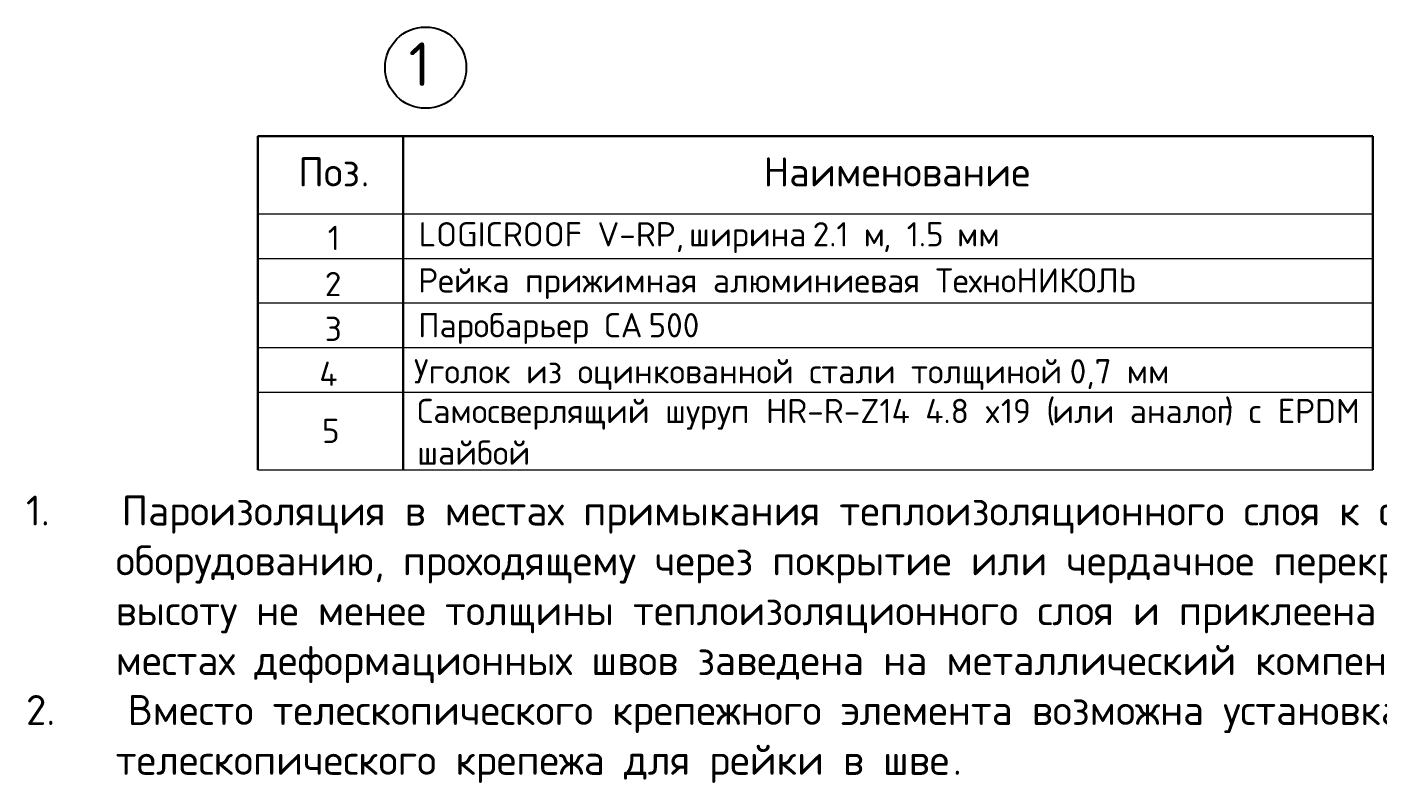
# Model space of a CAD drawing. Header units: millimetres. Extents: x -263990 to 193903, y -164417 to 240530.
# Drawn here: x -181091 to -178758, y -164417 to -163111 of the extents above; entities that cross this region are included whole.
import ezdxf

# ---------------------------------------------------------------- set-up
doc = ezdxf.new("R2010")
doc.units = ezdxf.units.MM
doc.header["$LTSCALE"] = 20
doc.layers.add('TN-АННОТАЦИИ', color=7, linetype='Continuous', lineweight=0)
doc.layers.add('TN-ТАБЛИЦЫ', color=7, linetype='Continuous', lineweight=30, true_color=0x000000)
doc.layers.add('СПДС_НЕПЕЧАТНЫЙ', color=254, linetype='Continuous', plot=False)
doc.styles.add('PDF ISOCPEUR', font='isocpeur.ttf')
doc.styles.add('TN-Текст', font='isocpeur.ttf')
doc.styles.add('TN-Текст-Аннотативный', font='isocpeur.ttf')

msp = doc.modelspace()

# ---------------------------------------------------------------- linework, layer by layer
at = {"layer": 'TN-ТАБЛИЦЫ', "color": 7}
for p, q in [((-180692.96435, -163299.98035), (-178766.17145, -163299.98035)), ((-180692.96435, -163299.98035), (-180692.96435, -163875.57711)), ((-180441.64353, -163299.98035), (-180441.64353, -163875.57711)), ((-178766.17145, -163299.98035), (-178766.17145, -163875.57711))]:
    msp.add_line(p, q, dxfattribs=at)
at = {"layer": 'TN-ТАБЛИЦЫ', "color": 7, "lineweight": 13}
for p, q in [((-180692.96435, -163434.01812), (-178766.17145, -163434.01812)), ((-180692.96435, -163510.89843), (-178766.17145, -163510.89843)), ((-180692.96435, -163510.89843), (-178766.17145, -163510.89843)), ((-180692.96435, -163587.77873), (-178766.17145, -163587.77873)), ((-180692.96435, -163587.77873), (-178766.17145, -163587.77873)), ((-180692.96435, -163664.65904), (-178766.17145, -163664.65904)), ((-180692.96435, -163664.65904), (-178766.17145, -163664.65904)), ((-180692.96435, -163741.53935), (-178766.17145, -163741.53935)), ((-180692.96435, -163741.53935), (-178766.17145, -163741.53935)), ((-180692.96435, -163741.53935), (-178766.17145, -163741.53935)), ((-180692.96435, -163875.57711), (-178766.17145, -163875.57711)), ((-180692.96435, -163875.57711), (-178766.17145, -163875.57711))]:
    msp.add_line(p, q, dxfattribs=at)
at = {"layer": 'СПДС_НЕПЕЧАТНЫЙ', "color": 7}
msp.add_circle((-180402.77545, -163181.48269), 70.13702, dxfattribs=at)

# ---------------------------------------------------------------- texts
at = {"layer": 'TN-АННОТАЦИИ', "color": 7, "style": 'TN-Текст-Аннотативный'}
for s, height, p in [('1.    ', 51.659589, (-181093.32972, -163971.98054)), ('Пароизоляция в местах примыкания теплоизоляционного слоя к стенам', 51.6595893, (-180928.01903, -163971.98054)), ('оборудованию', 51.6595893, (-180938.35095, -164058.07985)), ('проходящему через покрытие или чердачное перекрытие', 51.6595893, (-180442.41889, -164058.07985)), (', ', 51.659589, (-180491.4955, -164058.07985)), ('высоту не менее толщины теплоизоляционного слоя и приклеена к вертикальной поверхности', 51.6595893, (-180938.35095, -164144.17917)), ('местах деформационных швов заведена на металлический компенсатор с образованием складки', 51.6595893, (-180938.35095, -164230.27848)), ('2.    ', 51.659589, (-181093.32972, -164316.3778)), ('Вместо телескопического крепежного элемента возможна установка стальной рейки в шве и', 51.6595893, (-180917.68711, -164316.3778)), ('телескопического крепежа для рейки в шве', 51.6595893, (-180938.35095, -164402.47712)), ('.', 51.65959, (-179491.88245, -164402.47712))]:
    msp.add_text(s, height=height, dxfattribs=at).set_placement(p)
at = {"layer": 'TN-ТАБЛИЦЫ', "color": 7, "style": 'TN-Текст'}
for s, height, p in [('Поз', 50.264162, (-180622.97198, -163386.61862)), ('Наименование', 50.2641624, (-179819.16425, -163386.61862)), ('.', 50.26416, (-180514.90403, -163386.61862)), ('1', 41.8868, (-180571.87008, -163496.39975)), ('LOGICROOF V-RP, ', 41.886802, (-180414.79457, -163490.11673)), ('ширина ', 41.886802, (-179947.75673, -163490.11673)), ('2.1 ', 41.886802, (-179734.13404, -163490.11673)), ('м', 41.8868, (-179646.17176, -163490.11673)), (', 1.5 ', 41.886802, (-179612.66232, -163490.11673)), ('мм', 41.886802, (-179484.90757, -163490.11673)), ('2', 41.8868, (-180577.03908, -163576.0135)), ('Рейка прижимная алюминиевая ТехноНИКОЛЬ', 41.886802, (-180415.7749, -163569.73048)), ('Паробарьер СА', 41.886802, (-180415.7749, -163647.14975)), ('500', 41.886802, (-180017.85028, -163647.14975)), ('3', 41.8868, (-180577.03908, -163653.43277)), ('4', 41.8868, (-180586.52128, -163730.85183)), ('Уголок из оцинкованной стали толщиной ', 41.886802, (-180423.16275, -163726.66315)), ('0,7 ', 41.886802, (-179290.12476, -163726.66315)), ('мм', 41.886802, (-179191.69077, -163726.66315)), ('Самосверлящий шуруп ', 41.886802, (-180417.62009, -163795.23208)), ('HR-R-Z14 4.8 x19 (', 41.886802, (-179814.45015, -163795.23208)), ('или аналог', 41.886802, (-179320.18588, -163795.23208)), (') ', 41.886802, (-179022.78959, -163795.23208)), ('с ', 41.886802, (-178980.90278, -163795.23208)), ('EPDM', 41.886802, (-178930.63862, -163795.23208)), ('5', 41.8868, (-180581.96432, -163829.50163)), ('шайбой', 41.886802, (-180417.62009, -163867.13775))]:
    msp.add_text(s, height=height, dxfattribs=at).set_placement(p)
at = {"layer": 'СПДС_НЕПЕЧАТНЫЙ', "color": 7, "style": 'PDF ISOCPEUR'}
msp.add_text('1', height=75.25551, dxfattribs=at).set_placement((-180432.21979, -163213.10035))

doc.saveas('drawing.dxf')
